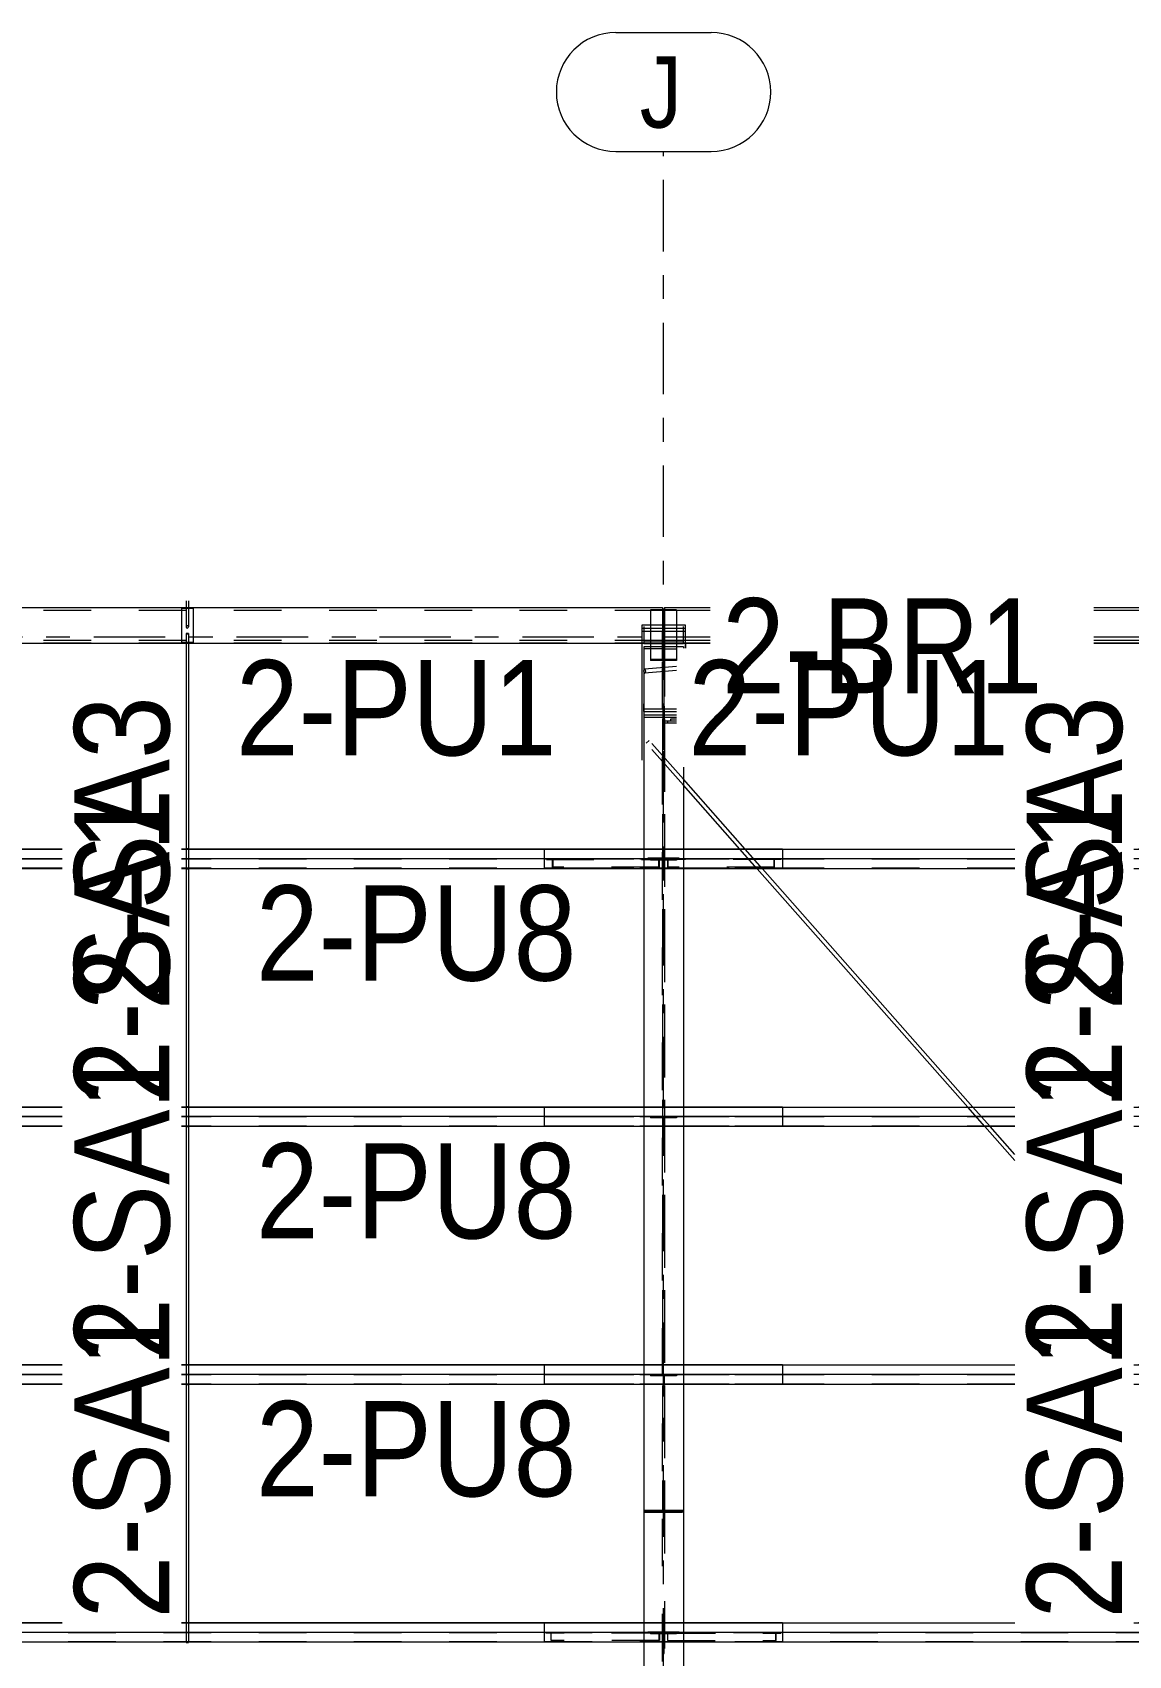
# Model space of a CAD drawing. Header units: millimetres. Extents: x -56 to 1115, y -311 to 509.
# Drawn here: x 530.8 to 576.8, y 49.1 to 117.3 of the extents above; entities that cross this region are included whole.
import ezdxf

# ---------------------------------------------------------------- set-up
doc = ezdxf.new("R2010")
doc.units = ezdxf.units.MM
for name, pattern in [('XKITLINE00', [0]), ('XKITLINE02', [4, 2, -2]), ('XKITLINE03', [6, 3, -1, 1, -1])]:
    doc.linetypes.add(name, pattern=pattern)
for name, color, linetype, lineweight in [('Part', 2, 'Continuous', 0), ('PartMark', 7, 'Continuous', 0), ('S-grid', 1, 'Continuous', 0)]:
    doc.layers.add(name, color=color, linetype=linetype, lineweight=lineweight)
doc.styles.add('ARIAL', font='ARIAL.TTF')

# ---------------------------------------------------------------- blocks, each defined once
blk = doc.blocks.new('*A212')
at = {"layer": 'S-grid', "color": 1, "linetype": 'XKITLINE03', "lineweight": 0}
for p, q in [((335.365, 91.875), (559.246, 91.875)), ((575.365, 91.875), (678.742, 91.875))]:
    blk.add_line(p, q, dxfattribs=at)
blk = doc.blocks.new('*A214')
at = {"layer": 'Part', "color": 2, "linetype": 'XKITLINE00', "lineweight": 0}
for p, q in [((492.292, 82.14), (492.292, 82.958)), ((492.292, 82.958), (512.042, 82.958)), ((512.042, 82.943), (492.292, 82.943)), ((512.042, 82.557), (492.292, 82.557)), ((517.042, 82.958), (517.242, 82.958)), ((517.242, 82.943), (517.042, 82.943)), ((532.042, 82.557), (517.042, 82.557)), ((532.042, 82.958), (517.341, 82.958)), ((532.042, 82.943), (517.341, 82.943)), ((532.042, 82.958), (532.042, 82.958)), ((532.042, 82.943), (532.042, 82.943)), ((532.042, 82.557), (532.042, 82.557)), ((537.242, 82.958), (537.042, 82.958)), ((537.242, 82.943), (537.042, 82.943)), ((562.292, 82.557), (537.042, 82.557)), ((562.292, 82.958), (537.341, 82.958)), ((562.292, 82.943), (537.341, 82.943)), ((562.292, 82.958), (562.292, 82.14)), ((512.042, 82.14), (492.292, 82.14)), ((512.042, 82.14), (512.042, 82.14)), ((532.042, 82.14), (517.042, 82.14)), ((532.042, 82.14), (532.042, 82.14)), ((562.292, 82.14), (537.042, 82.14))]:
    blk.add_line(p, q, dxfattribs=at)
at = {"layer": 'Part', "color": 7, "linetype": 'XKITLINE02', "lineweight": 0}
for p, q in [((512.042, 82.542), (492.292, 82.542)), ((532.042, 82.542), (517.042, 82.542)), ((517.341, 82.958), (517.242, 82.958)), ((517.341, 82.943), (517.242, 82.943)), ((532.042, 82.542), (532.042, 82.542)), ((562.292, 82.542), (537.042, 82.542)), ((537.341, 82.958), (537.242, 82.958)), ((537.341, 82.943), (537.242, 82.943)), ((512.042, 82.155), (492.292, 82.155)), ((512.042, 82.155), (512.042, 82.155)), ((532.042, 82.155), (517.042, 82.155)), ((532.042, 82.155), (532.042, 82.155)), ((562.292, 82.155), (537.042, 82.155))]:
    blk.add_line(p, q, dxfattribs=at)
blk = doc.blocks.new('*A215')
at = {"layer": 'Part', "color": 2, "linetype": 'XKITLINE00', "lineweight": 0}
for p, q in [((492.292, 71.307), (492.292, 72.125)), ((492.292, 72.125), (512.042, 72.125)), ((512.042, 72.11), (492.292, 72.11)), ((512.042, 71.723), (492.292, 71.723)), ((512.042, 72.125), (512.042, 72.125)), ((512.042, 72.11), (512.042, 72.11)), ((512.042, 71.723), (512.042, 71.723)), ((517.042, 72.125), (517.242, 72.125)), ((517.242, 72.11), (517.042, 72.11)), ((532.042, 71.723), (517.042, 71.723)), ((532.042, 72.125), (517.341, 72.125)), ((532.042, 72.11), (517.341, 72.11)), ((537.242, 72.125), (537.042, 72.125)), ((537.042, 72.125), (537.042, 72.125)), ((537.242, 72.11), (537.042, 72.11)), ((537.042, 72.11), (537.042, 72.11)), ((562.292, 71.723), (537.042, 71.723)), ((562.292, 72.125), (537.341, 72.125)), ((562.292, 72.11), (537.341, 72.11)), ((562.292, 72.125), (562.292, 71.307)), ((512.042, 71.307), (492.292, 71.307)), ((512.042, 71.307), (512.042, 71.307)), ((532.042, 71.307), (517.042, 71.307)), ((562.292, 71.307), (537.042, 71.307))]:
    blk.add_line(p, q, dxfattribs=at)
at = {"layer": 'Part', "color": 7, "linetype": 'XKITLINE02', "lineweight": 0}
for p, q in [((512.042, 71.708), (492.292, 71.708)), ((512.042, 71.708), (512.042, 71.708)), ((532.042, 71.708), (517.042, 71.708)), ((517.341, 72.125), (517.242, 72.125)), ((517.341, 72.11), (517.242, 72.11)), ((562.292, 71.708), (537.042, 71.708)), ((537.341, 72.125), (537.242, 72.125)), ((537.341, 72.11), (537.242, 72.11)), ((512.042, 71.322), (492.292, 71.322)), ((512.042, 71.322), (512.042, 71.322)), ((532.042, 71.322), (517.042, 71.322)), ((562.292, 71.322), (537.042, 71.322))]:
    blk.add_line(p, q, dxfattribs=at)
blk = doc.blocks.new('*A216')
at = {"layer": 'Part', "color": 2, "linetype": 'XKITLINE00', "lineweight": 0}
for p, q in [((492.292, 49.64), (492.292, 50.458)), ((492.292, 50.458), (512.042, 50.458)), ((512.042, 50.443), (492.292, 50.443)), ((562.292, 50.057), (492.292, 50.057)), ((517.042, 50.458), (517.242, 50.458)), ((517.242, 50.443), (517.042, 50.443)), ((532.042, 50.458), (517.341, 50.458)), ((532.042, 50.443), (517.341, 50.443)), ((537.242, 50.458), (537.042, 50.458)), ((537.242, 50.443), (537.042, 50.443)), ((562.292, 50.458), (537.341, 50.458)), ((562.292, 50.443), (537.341, 50.443)), ((562.292, 50.458), (562.292, 49.64)), ((562.292, 49.64), (492.292, 49.64))]:
    blk.add_line(p, q, dxfattribs=at)
at = {"layer": 'Part', "color": 7, "linetype": 'XKITLINE02', "lineweight": 0}
for p, q in [((562.292, 50.042), (492.292, 50.042)), ((517.341, 50.458), (517.242, 50.458)), ((517.341, 50.443), (517.242, 50.443)), ((537.341, 50.458), (537.242, 50.458)), ((537.341, 50.443), (537.242, 50.443)), ((562.292, 49.655), (492.292, 49.655))]:
    blk.add_line(p, q, dxfattribs=at)
blk = doc.blocks.new('*A217')
at = {"layer": 'Part', "color": 2, "linetype": 'XKITLINE00', "lineweight": 0}
for p, q in [((492.292, 60.473), (492.292, 61.292)), ((492.292, 61.292), (512.042, 61.292)), ((512.042, 61.277), (492.292, 61.277)), ((512.042, 60.89), (492.292, 60.89)), ((512.042, 61.292), (512.042, 61.292)), ((512.042, 61.277), (512.042, 61.277)), ((517.042, 61.292), (517.242, 61.292)), ((517.242, 61.277), (517.042, 61.277)), ((532.042, 60.89), (517.042, 60.89)), ((532.042, 61.292), (517.341, 61.292)), ((532.042, 61.277), (517.341, 61.277)), ((532.042, 61.292), (532.042, 61.292)), ((532.042, 61.277), (532.042, 61.277)), ((537.242, 61.292), (537.042, 61.292)), ((537.242, 61.277), (537.042, 61.277)), ((562.292, 60.89), (537.042, 60.89)), ((562.292, 61.292), (537.341, 61.292)), ((562.292, 61.277), (537.341, 61.277)), ((562.292, 61.292), (562.292, 60.473)), ((512.042, 60.473), (492.292, 60.473)), ((532.042, 60.473), (517.042, 60.473)), ((562.292, 60.473), (537.042, 60.473))]:
    blk.add_line(p, q, dxfattribs=at)
at = {"layer": 'Part', "color": 7, "linetype": 'XKITLINE02', "lineweight": 0}
for p, q in [((512.042, 60.875), (492.292, 60.875)), ((532.042, 60.875), (517.042, 60.875)), ((517.341, 61.292), (517.242, 61.292)), ((517.341, 61.277), (517.242, 61.277)), ((562.292, 60.875), (537.042, 60.875)), ((537.341, 61.292), (537.242, 61.292)), ((537.341, 61.277), (537.242, 61.277)), ((512.042, 60.488), (492.292, 60.488)), ((532.042, 60.488), (517.042, 60.488)), ((562.292, 60.488), (537.042, 60.488))]:
    blk.add_line(p, q, dxfattribs=at)
blk = doc.blocks.new('*A218')
at = {"layer": 'Part', "color": 2, "linetype": 'XKITLINE00', "lineweight": 0}
for p, q in [((497.333, 93.117), (497.333, 93.017)), ((497.333, 93.117), (557.25, 93.117)), ((557.25, 93.117), (557.25, 93.017)), ((556.75, 91.601), (497.833, 91.601))]:
    blk.add_line(p, q, dxfattribs=at)
at = {"layer": 'Part', "color": 7, "linetype": 'XKITLINE02', "lineweight": 0}
for p, q in [((557.25, 93.102), (497.333, 93.102)), ((497.333, 93.017), (497.333, 91.601)), ((557.25, 92.992), (497.333, 92.992)), ((557.25, 93.017), (557.25, 91.601)), ((557.25, 91.726), (497.333, 91.726)), ((557.25, 91.616), (497.333, 91.616)), ((497.833, 91.601), (497.333, 91.601)), ((557.25, 91.601), (556.75, 91.601))]:
    blk.add_line(p, q, dxfattribs=at)
blk = doc.blocks.new('*A330')
at = {"layer": 'Part', "color": 2, "linetype": 'XKITLINE00', "lineweight": 0}
for p, q in [((537.242, 93.387), (537.242, 93.117)), ((537.341, 93.398), (537.341, 93.117)), ((537.253, 92.331), (537.252, 92.329)), ((537.286, 92.349), (537.253, 92.331)), ((537.323, 92.339), (537.286, 92.349)), ((537.328, 92.329), (537.323, 92.339))]:
    blk.add_line(p, q, dxfattribs=at)
at = {"layer": 'Part', "color": 7, "linetype": 'XKITLINE02', "lineweight": 0}
for p, q in [((537.242, 93.117), (537.242, 92.295)), ((537.341, 93.117), (537.341, 92.305)), ((537.252, 92.329), (537.242, 92.295)), ((537.242, 92.295), (537.26, 92.261)), ((537.26, 92.261), (537.297, 92.251)), ((537.297, 92.251), (537.331, 92.269)), ((537.341, 92.305), (537.328, 92.329)), ((537.331, 92.269), (537.341, 92.305))]:
    blk.add_line(p, q, dxfattribs=at)
blk = doc.blocks.new('*A584')
at = {"layer": 'Part', "color": 2, "linetype": 'XKITLINE00', "lineweight": 0}
for p, q in [((537.26, 82.968), (537.242, 82.965)), ((537.242, 82.965), (537.242, 82.557)), ((537.242, 82.965), (537.253, 82.963)), ((537.253, 82.963), (537.286, 82.961)), ((537.297, 82.968), (537.26, 82.968)), ((537.286, 82.961), (537.323, 82.962)), ((537.331, 82.967), (537.297, 82.968)), ((537.323, 82.962), (537.341, 82.964)), ((537.341, 82.964), (537.331, 82.967)), ((537.341, 82.964), (537.341, 82.557)), ((537.242, 82.14), (537.242, 72.132)), ((537.341, 82.14), (537.341, 72.131))]:
    blk.add_line(p, q, dxfattribs=at)
at = {"layer": 'Part', "color": 7, "linetype": 'XKITLINE02', "lineweight": 0}
for p, q in [((537.242, 82.557), (537.242, 82.14)), ((537.341, 82.557), (537.341, 82.14)), ((537.242, 72.132), (537.242, 71.301)), ((537.341, 72.131), (537.341, 71.3)), ((537.242, 71.301), (537.26, 71.303)), ((537.253, 71.298), (537.242, 71.301)), ((537.286, 71.297), (537.253, 71.298)), ((537.26, 71.303), (537.297, 71.304)), ((537.323, 71.297), (537.286, 71.297)), ((537.297, 71.304), (537.331, 71.302)), ((537.341, 71.3), (537.323, 71.297)), ((537.331, 71.302), (537.341, 71.3))]:
    blk.add_line(p, q, dxfattribs=at)
blk = doc.blocks.new('*A585')
at = {"layer": 'Part', "color": 2, "linetype": 'XKITLINE00', "lineweight": 0}
for p, q in [((537.26, 72.134), (537.242, 72.132)), ((537.242, 72.132), (537.242, 71.723)), ((537.242, 72.132), (537.253, 72.129)), ((537.253, 72.129), (537.286, 72.128)), ((537.297, 72.135), (537.26, 72.134)), ((537.286, 72.128), (537.323, 72.129)), ((537.331, 72.134), (537.297, 72.135)), ((537.323, 72.129), (537.341, 72.131)), ((537.341, 72.131), (537.331, 72.134)), ((537.341, 72.131), (537.341, 71.723)), ((537.242, 71.307), (537.242, 61.299)), ((537.341, 71.307), (537.341, 61.298))]:
    blk.add_line(p, q, dxfattribs=at)
at = {"layer": 'Part', "color": 7, "linetype": 'XKITLINE02', "lineweight": 0}
for p, q in [((537.242, 71.723), (537.242, 71.307)), ((537.341, 71.723), (537.341, 71.307)), ((537.242, 61.299), (537.242, 60.467)), ((537.341, 61.298), (537.341, 60.466)), ((537.242, 60.467), (537.26, 60.47)), ((537.253, 60.465), (537.242, 60.467)), ((537.286, 60.463), (537.253, 60.465)), ((537.26, 60.47), (537.297, 60.47)), ((537.323, 60.464), (537.286, 60.463)), ((537.297, 60.47), (537.331, 60.469)), ((537.341, 60.466), (537.323, 60.464)), ((537.331, 60.469), (537.341, 60.466))]:
    blk.add_line(p, q, dxfattribs=at)
blk = doc.blocks.new('*A586')
at = {"layer": 'Part', "color": 2, "linetype": 'XKITLINE00', "lineweight": 0}
for p, q in [((537.26, 61.301), (537.242, 61.299)), ((537.242, 61.299), (537.242, 60.89)), ((537.242, 61.299), (537.253, 61.296)), ((537.253, 61.296), (537.286, 61.295)), ((537.297, 61.302), (537.26, 61.301)), ((537.286, 61.295), (537.323, 61.295)), ((537.331, 61.3), (537.297, 61.302)), ((537.323, 61.295), (537.341, 61.298)), ((537.341, 61.298), (537.331, 61.3)), ((537.341, 61.298), (537.341, 60.89)), ((537.242, 60.473), (537.242, 50.057)), ((537.341, 60.473), (537.341, 50.057)), ((537.242, 49.634), (537.242, 49.64)), ((537.253, 49.631), (537.242, 49.634)), ((537.286, 49.63), (537.253, 49.631)), ((537.323, 49.631), (537.286, 49.63)), ((537.341, 49.633), (537.323, 49.631)), ((537.341, 49.633), (537.341, 49.64))]:
    blk.add_line(p, q, dxfattribs=at)
at = {"layer": 'Part', "color": 7, "linetype": 'XKITLINE02', "lineweight": 0}
for p, q in [((537.242, 60.89), (537.242, 60.473)), ((537.341, 60.89), (537.341, 60.473)), ((537.242, 50.057), (537.242, 49.64)), ((537.341, 50.057), (537.341, 49.64)), ((537.242, 49.634), (537.26, 49.636)), ((537.26, 49.636), (537.297, 49.637)), ((537.297, 49.637), (537.331, 49.636)), ((537.331, 49.636), (537.341, 49.633))]:
    blk.add_line(p, q, dxfattribs=at)
blk = doc.blocks.new('*A600')
at = {"layer": 'Part', "color": 7, "linetype": 'XKITLINE02', "lineweight": 0}
for p, q in [((537.26, 92.019), (537.242, 92.016)), ((537.242, 92.016), (537.242, 91.601)), ((537.242, 92.016), (537.253, 92.012)), ((537.253, 92.012), (537.286, 92.01)), ((537.297, 92.02), (537.26, 92.019)), ((537.286, 92.01), (537.323, 92.011)), ((537.331, 92.018), (537.297, 92.02)), ((537.323, 92.011), (537.341, 92.015)), ((537.341, 92.015), (537.331, 92.018)), ((537.341, 92.015), (537.341, 91.601)), ((537.242, 82.965), (537.242, 82.135)), ((537.341, 82.964), (537.341, 82.134)), ((537.242, 82.135), (537.26, 82.139)), ((537.253, 82.131), (537.242, 82.135)), ((537.286, 82.13), (537.253, 82.131)), ((537.26, 82.139), (537.297, 82.14)), ((537.323, 82.131), (537.286, 82.13)), ((537.297, 82.14), (537.331, 82.138)), ((537.341, 82.134), (537.323, 82.131)), ((537.331, 82.138), (537.341, 82.134))]:
    blk.add_line(p, q, dxfattribs=at)
at = {"layer": 'Part', "color": 2, "linetype": 'XKITLINE00', "lineweight": 0}
for p, q in [((537.242, 91.601), (537.242, 82.965)), ((537.341, 91.601), (537.341, 82.964))]:
    blk.add_line(p, q, dxfattribs=at)
blk = doc.blocks.new('*A601')
at = {"layer": 'Part', "color": 7, "linetype": 'XKITLINE02', "lineweight": 0}
for p, q in [((537.542, 93.076), (537.042, 93.076)), ((537.042, 93.076), (537.042, 91.642)), ((537.542, 93.076), (537.542, 91.642)), ((537.542, 91.642), (537.042, 91.642))]:
    blk.add_line(p, q, dxfattribs=at)
blk = doc.blocks.new('*A848')
at = {"layer": 'S-grid', "color": 1, "linetype": 'XKITLINE03', "lineweight": 0}
blk.add_line((557.292, -5.925), (557.292, 112.27), dxfattribs=at)
at = {"layer": 'S-grid', "color": 3, "style": 'ARIAL', "width": 0.85}
blk.add_text('J', height=3, dxfattribs=at).set_placement((556.291, 113.27))
blk = doc.blocks.new('*A850')
at = {"layer": 'Part', "color": 2, "linetype": 'XKITLINE00', "lineweight": 0}
for p, q in [((552.292, 82.14), (552.292, 82.958)), ((552.292, 82.958), (572.042, 82.958)), ((572.042, 82.943), (552.292, 82.943)), ((572.042, 82.557), (552.292, 82.557)), ((572.042, 82.958), (572.042, 82.958)), ((572.042, 82.943), (572.042, 82.943)), ((572.042, 82.557), (572.042, 82.557)), ((577.042, 82.958), (577.242, 82.958)), ((577.242, 82.943), (577.042, 82.943)), ((592.042, 82.557), (577.042, 82.557)), ((592.042, 82.958), (577.341, 82.958)), ((592.042, 82.943), (577.341, 82.943)), ((592.042, 82.958), (592.042, 82.958)), ((592.042, 82.943), (592.042, 82.943)), ((592.042, 82.557), (592.042, 82.557)), ((597.242, 82.958), (597.042, 82.958)), ((597.242, 82.943), (597.042, 82.943)), ((622.292, 82.557), (597.042, 82.557)), ((622.292, 82.958), (597.341, 82.958)), ((622.292, 82.943), (597.341, 82.943)), ((622.292, 82.958), (622.292, 82.14)), ((572.042, 82.14), (552.292, 82.14)), ((572.042, 82.14), (572.042, 82.14)), ((592.042, 82.14), (577.042, 82.14)), ((592.042, 82.14), (592.042, 82.14)), ((622.292, 82.14), (597.042, 82.14))]:
    blk.add_line(p, q, dxfattribs=at)
at = {"layer": 'Part', "color": 7, "linetype": 'XKITLINE02', "lineweight": 0}
for p, q in [((572.042, 82.542), (552.292, 82.542)), ((572.042, 82.542), (572.042, 82.542)), ((592.042, 82.542), (577.042, 82.542)), ((577.341, 82.958), (577.242, 82.958)), ((577.341, 82.943), (577.242, 82.943)), ((592.042, 82.542), (592.042, 82.542)), ((622.292, 82.542), (597.042, 82.542)), ((597.341, 82.958), (597.242, 82.958)), ((597.341, 82.943), (597.242, 82.943)), ((572.042, 82.155), (552.292, 82.155)), ((572.042, 82.155), (572.042, 82.155)), ((592.042, 82.155), (577.042, 82.155)), ((592.042, 82.155), (592.042, 82.155)), ((622.292, 82.155), (597.042, 82.155))]:
    blk.add_line(p, q, dxfattribs=at)
blk = doc.blocks.new('*A852')
at = {"layer": 'Part', "color": 2, "linetype": 'XKITLINE00', "lineweight": 0}
for p, q in [((552.292, 71.307), (552.292, 72.125)), ((552.292, 72.125), (572.042, 72.125)), ((572.042, 72.11), (552.292, 72.11)), ((572.042, 71.723), (552.292, 71.723)), ((577.042, 72.125), (577.042, 72.125)), ((577.042, 72.125), (577.242, 72.125)), ((577.242, 72.11), (577.042, 72.11)), ((577.042, 72.11), (577.042, 72.11)), ((592.042, 71.723), (577.042, 71.723)), ((592.042, 72.125), (577.341, 72.125)), ((592.042, 72.11), (577.341, 72.11)), ((597.242, 72.125), (597.042, 72.125)), ((597.042, 72.125), (597.042, 72.125)), ((597.242, 72.11), (597.042, 72.11)), ((597.042, 72.11), (597.042, 72.11)), ((622.292, 71.723), (597.042, 71.723)), ((622.292, 72.125), (597.341, 72.125)), ((622.292, 72.11), (597.341, 72.11)), ((622.292, 72.125), (622.292, 71.307)), ((572.042, 71.307), (552.292, 71.307)), ((592.042, 71.307), (577.042, 71.307)), ((622.292, 71.307), (597.042, 71.307))]:
    blk.add_line(p, q, dxfattribs=at)
at = {"layer": 'Part', "color": 7, "linetype": 'XKITLINE02', "lineweight": 0}
for p, q in [((572.042, 71.708), (552.292, 71.708)), ((592.042, 71.708), (577.042, 71.708)), ((577.341, 72.125), (577.242, 72.125)), ((577.341, 72.11), (577.242, 72.11)), ((622.292, 71.708), (597.042, 71.708)), ((597.341, 72.125), (597.242, 72.125)), ((597.341, 72.11), (597.242, 72.11)), ((572.042, 71.322), (552.292, 71.322)), ((592.042, 71.322), (577.042, 71.322)), ((622.292, 71.322), (597.042, 71.322))]:
    blk.add_line(p, q, dxfattribs=at)
blk = doc.blocks.new('*A855')
at = {"layer": 'Part', "color": 2, "linetype": 'XKITLINE00', "lineweight": 0}
for p, q in [((552.292, 49.64), (552.292, 50.458)), ((552.292, 50.458), (572.042, 50.458)), ((572.042, 50.443), (552.292, 50.443)), ((622.292, 50.057), (552.292, 50.057)), ((577.042, 50.458), (577.242, 50.458)), ((577.242, 50.443), (577.042, 50.443)), ((592.042, 50.458), (577.341, 50.458)), ((592.042, 50.443), (577.341, 50.443)), ((597.242, 50.458), (597.042, 50.458)), ((597.242, 50.443), (597.042, 50.443)), ((622.292, 50.458), (597.341, 50.458)), ((622.292, 50.443), (597.341, 50.443)), ((622.292, 50.458), (622.292, 49.64)), ((622.292, 49.64), (552.292, 49.64))]:
    blk.add_line(p, q, dxfattribs=at)
at = {"layer": 'Part', "color": 7, "linetype": 'XKITLINE02', "lineweight": 0}
for p, q in [((622.292, 50.042), (552.292, 50.042)), ((577.341, 50.458), (577.242, 50.458)), ((577.341, 50.443), (577.242, 50.443)), ((597.341, 50.458), (597.242, 50.458)), ((597.341, 50.443), (597.242, 50.443)), ((622.292, 49.655), (552.292, 49.655))]:
    blk.add_line(p, q, dxfattribs=at)
blk = doc.blocks.new('*A857')
at = {"layer": 'Part', "color": 2, "linetype": 'XKITLINE00', "lineweight": 0}
for p, q in [((552.292, 60.473), (552.292, 61.292)), ((552.292, 61.292), (572.042, 61.292)), ((572.042, 61.277), (552.292, 61.277)), ((572.042, 60.89), (552.292, 60.89)), ((572.042, 61.292), (572.042, 61.292)), ((572.042, 61.277), (572.042, 61.277)), ((577.042, 61.292), (577.242, 61.292)), ((577.242, 61.277), (577.042, 61.277)), ((592.042, 60.89), (577.042, 60.89)), ((592.042, 61.292), (577.341, 61.292)), ((592.042, 61.277), (577.341, 61.277)), ((592.042, 61.292), (592.042, 61.292)), ((592.042, 61.277), (592.042, 61.277)), ((597.242, 61.292), (597.042, 61.292)), ((597.242, 61.277), (597.042, 61.277)), ((622.292, 60.89), (597.042, 60.89)), ((622.292, 61.292), (597.341, 61.292)), ((622.292, 61.277), (597.341, 61.277)), ((622.292, 61.292), (622.292, 60.473)), ((572.042, 60.473), (552.292, 60.473)), ((592.042, 60.473), (577.042, 60.473)), ((622.292, 60.473), (597.042, 60.473))]:
    blk.add_line(p, q, dxfattribs=at)
at = {"layer": 'Part', "color": 7, "linetype": 'XKITLINE02', "lineweight": 0}
for p, q in [((572.042, 60.875), (552.292, 60.875)), ((592.042, 60.875), (577.042, 60.875)), ((577.341, 61.292), (577.242, 61.292)), ((577.341, 61.277), (577.242, 61.277)), ((622.292, 60.875), (597.042, 60.875)), ((597.341, 61.292), (597.242, 61.292)), ((597.341, 61.277), (597.242, 61.277)), ((572.042, 60.488), (552.292, 60.488)), ((592.042, 60.488), (577.042, 60.488)), ((622.292, 60.488), (597.042, 60.488))]:
    blk.add_line(p, q, dxfattribs=at)
blk = doc.blocks.new('*A863')
at = {"layer": 'Part', "color": 2, "linetype": 'XKITLINE00', "lineweight": 0}
for p, q in [((557.333, 93.117), (557.333, 93.017)), ((557.333, 93.117), (559.246, 93.117)), ((575.365, 93.117), (617.25, 93.117)), ((617.25, 93.117), (617.25, 93.017)), ((559.246, 91.601), (557.833, 91.601)), ((616.75, 91.601), (575.365, 91.601))]:
    blk.add_line(p, q, dxfattribs=at)
at = {"layer": 'Part', "color": 7, "linetype": 'XKITLINE02', "lineweight": 0}
for p, q in [((559.246, 93.102), (557.333, 93.102)), ((557.333, 93.017), (557.333, 91.601)), ((559.246, 92.992), (557.333, 92.992)), ((617.25, 93.102), (575.365, 93.102)), ((617.25, 92.992), (575.365, 92.992)), ((617.25, 93.017), (617.25, 91.601)), ((559.246, 91.726), (557.333, 91.726)), ((559.246, 91.616), (557.333, 91.616)), ((557.833, 91.601), (557.333, 91.601)), ((617.25, 91.726), (575.365, 91.726)), ((617.25, 91.616), (575.365, 91.616)), ((617.25, 91.601), (616.75, 91.601))]:
    blk.add_line(p, q, dxfattribs=at)
blk = doc.blocks.new('*A876')
at = {"layer": 'Part', "color": 7, "linetype": 'XKITLINE02', "lineweight": 0}
for p, q in [((556.459, 90.505), (556.444, 90.449)), ((556.444, 90.449), (556.459, 90.388)), ((556.495, 90.525), (556.459, 90.505)), ((556.459, 90.388), (556.495, 90.359)), ((557.833, 90.631), (556.495, 90.525)), ((556.53, 90.495), (556.495, 90.525)), ((557.833, 90.465), (556.495, 90.359)), ((556.495, 90.359), (556.53, 90.378)), ((556.545, 90.435), (556.53, 90.495)), ((556.53, 90.378), (556.545, 90.435))]:
    blk.add_line(p, q, dxfattribs=at)
blk = doc.blocks.new('*A877')
at = {"layer": 'Part', "color": 7, "linetype": 'XKITLINE02', "lineweight": 0}
for p, q in [((556.567, 87.413), (556.692, 87.523)), ((558.125, 85.649), (556.567, 87.413)), ((558.125, 85.901), (556.692, 87.523)), ((561.223, 82.14), (560.5, 82.958)), ((561.445, 82.14), (560.723, 82.958)), ((570.788, 71.307), (570.065, 72.125)), ((571.01, 71.307), (570.287, 72.125))]:
    blk.add_line(p, q, dxfattribs=at)
at = {"layer": 'Part', "color": 2, "linetype": 'XKITLINE00', "lineweight": 0}
for p, q in [((560.723, 82.958), (558.125, 85.901)), ((560.5, 82.958), (558.125, 85.649)), ((570.065, 72.125), (561.223, 82.14)), ((570.287, 72.125), (561.445, 82.14)), ((572.042, 69.886), (570.788, 71.307)), ((572.042, 70.138), (571.01, 71.307))]:
    blk.add_line(p, q, dxfattribs=at)
blk = doc.blocks.new('*A882')
at = {"layer": 'Part', "color": 7, "linetype": 'XKITLINE02', "lineweight": 0}
for p, q in [((556.458, 92.314), (556.458, 91.606)), ((557.258, 92.206), (557.258, 88.842)), ((557.325, 88.842), (557.325, 92.206)), ((558.125, 91.606), (558.125, 92.314)), ((558.125, 91.702), (556.458, 91.702)), ((556.458, 91.606), (557.258, 91.606)), ((557.325, 91.606), (558.125, 91.606)), ((556.458, 88.746), (556.458, 89.072)), ((557.258, 88.842), (556.458, 88.842)), ((556.458, 88.746), (557.833, 88.746)), ((557.833, 88.842), (557.325, 88.842))]:
    blk.add_line(p, q, dxfattribs=at)
blk = doc.blocks.new('*A883')
at = {"layer": 'Part', "color": 2, "linetype": 'XKITLINE00', "lineweight": 0}
for p, q in [((556.458, 91.465), (556.458, 82.958)), ((556.75, 91.465), (556.458, 91.465)), ((558.125, 91.465), (557.833, 91.465)), ((558.125, 91.465), (558.125, 91.401)), ((558.125, 86.401), (558.125, 82.958)), ((556.458, 82.14), (556.458, 72.125)), ((558.125, 82.14), (558.125, 72.125)), ((556.458, 71.307), (556.458, 61.292)), ((558.125, 71.307), (558.125, 61.292)), ((556.458, 60.473), (556.458, 50.458)), ((558.125, 60.473), (558.125, 50.458)), ((556.458, 49.64), (556.458, 16.833)), ((558.125, 49.64), (558.125, 16.833))]:
    blk.add_line(p, q, dxfattribs=at)
at = {"layer": 'Part', "color": 7, "linetype": 'XKITLINE02', "lineweight": 0}
for p, q in [((557.254, 91.373), (556.458, 91.373)), ((557.833, 91.465), (556.75, 91.465)), ((557.254, 16.833), (557.254, 91.373)), ((557.329, 91.373), (557.329, 16.833)), ((557.329, 91.373), (557.833, 91.373)), ((556.458, 88.601), (557.254, 88.601)), ((556.458, 88.509), (557.833, 88.509)), ((557.329, 88.601), (557.833, 88.601)), ((556.458, 82.958), (556.458, 82.14)), ((558.125, 82.958), (558.125, 82.14)), ((556.458, 72.125), (556.458, 71.307)), ((558.125, 72.125), (558.125, 71.307)), ((556.458, 61.292), (556.458, 60.473)), ((558.125, 61.292), (558.125, 60.473)), ((556.458, 50.458), (556.458, 49.64)), ((558.125, 50.458), (558.125, 49.64))]:
    blk.add_line(p, q, dxfattribs=at)
blk = doc.blocks.new('*A885')
at = {"layer": 'Part', "color": 7, "linetype": 'XKITLINE02', "lineweight": 0}
for p, q in [((557.254, 88.432), (557.329, 88.434)), ((557.254, 88.432), (557.254, 55.175)), ((557.254, 88.386), (557.329, 88.386)), ((557.329, 88.434), (557.329, 55.175)), ((556.458, 79.308), (556.458, 55.164)), ((558.125, 79.308), (558.125, 55.164)), ((558.125, 55.175), (556.458, 55.175)), ((556.458, 55.164), (558.125, 55.164))]:
    blk.add_line(p, q, dxfattribs=at)
blk = doc.blocks.new('*A888')
at = {"layer": 'Part', "color": 7, "linetype": 'XKITLINE02', "lineweight": 0}
for p, q in [((557.325, 50.083), (557.95, 50.083)), ((557.325, 50.042), (557.325, 50.083)), ((557.95, 50.042), (557.325, 50.042)), ((557.45, 50.042), (557.45, 50.083)), ((557.95, 50.083), (557.95, 50.042))]:
    blk.add_line(p, q, dxfattribs=at)
blk = doc.blocks.new('*A889')
at = {"layer": 'Part', "color": 7, "linetype": 'XKITLINE02', "lineweight": 0}
for p, q in [((556.633, 50.042), (556.633, 50.083)), ((556.633, 50.083), (557.258, 50.083)), ((557.258, 50.042), (556.633, 50.042)), ((557.133, 50.042), (557.133, 50.083)), ((557.258, 50.083), (557.258, 50.042))]:
    blk.add_line(p, q, dxfattribs=at)
blk = doc.blocks.new('*A897')
at = {"layer": 'Part', "color": 7, "linetype": 'XKITLINE02', "lineweight": 0}
for p, q in [((557.258, 88.963), (557.258, 87.127)), ((557.325, 88.759), (557.258, 88.759)), ((557.258, 88.67), (557.325, 88.67)), ((557.325, 88.963), (557.325, 87.127))]:
    blk.add_line(p, q, dxfattribs=at)
blk = doc.blocks.new('*A898')
at = {"layer": 'Part', "color": 7, "linetype": 'XKITLINE02', "lineweight": 0}
for p, q in [((562.212, 82.542), (557.471, 82.542)), ((557.471, 82.208), (557.471, 82.542)), ((557.485, 82.208), (557.485, 82.525)), ((562.212, 82.525), (557.485, 82.525)), ((561.934, 82.208), (561.934, 82.542)), ((561.948, 82.208), (561.948, 82.525)), ((562.212, 82.542), (562.212, 82.525)), ((561.948, 82.208), (557.471, 82.208))]:
    blk.add_line(p, q, dxfattribs=at)
blk = doc.blocks.new('*A899')
at = {"layer": 'Part', "color": 7, "linetype": 'XKITLINE02', "lineweight": 0}
for p, q in [((552.371, 82.542), (557.112, 82.542)), ((552.371, 82.542), (552.371, 82.525)), ((552.371, 82.525), (557.098, 82.525)), ((552.635, 82.208), (552.635, 82.525)), ((552.649, 82.542), (552.649, 82.208)), ((557.098, 82.208), (557.098, 82.525)), ((557.112, 82.542), (557.112, 82.208)), ((557.112, 82.208), (552.635, 82.208))]:
    blk.add_line(p, q, dxfattribs=at)
blk = doc.blocks.new('*A900')
at = {"layer": 'Part', "color": 7, "linetype": 'XKITLINE02', "lineweight": 0}
for p, q in [((556.375, 92.368), (556.375, 86.914)), ((558.208, 92.368), (556.375, 92.368)), ((558.208, 92.237), (556.375, 92.237)), ((558.208, 91.401), (558.208, 92.368))]:
    blk.add_line(p, q, dxfattribs=at)
blk = doc.blocks.new('*A901')
at = {"layer": 'Part', "color": 7, "linetype": 'XKITLINE02', "lineweight": 0}
for p, q in [((556.375, 92.237), (556.375, 91.601)), ((558.208, 92.237), (556.375, 92.237)), ((558.208, 92.106), (556.375, 92.106)), ((558.208, 91.601), (558.208, 92.237))]:
    blk.add_line(p, q, dxfattribs=at)
at = {"layer": 'Part', "color": 2, "linetype": 'XKITLINE00', "lineweight": 0}
for p, q in [((556.375, 91.601), (556.375, 86.702)), ((558.208, 91.601), (558.208, 91.401))]:
    blk.add_line(p, q, dxfattribs=at)
blk = doc.blocks.new('*A902')
at = {"layer": 'Part', "color": 7, "linetype": 'XKITLINE02', "lineweight": 0}
for p, q in [((557.258, 82.583), (556.633, 82.583)), ((556.633, 82.542), (556.633, 82.583)), ((557.258, 82.542), (556.633, 82.542)), ((557.258, 82.542), (557.258, 82.583))]:
    blk.add_line(p, q, dxfattribs=at)
blk = doc.blocks.new('*A903')
at = {"layer": 'Part', "color": 7, "linetype": 'XKITLINE02', "lineweight": 0}
for p, q in [((557.325, 82.583), (557.325, 82.542)), ((557.95, 82.583), (557.325, 82.583)), ((557.325, 82.542), (557.95, 82.542)), ((557.95, 82.542), (557.95, 82.583))]:
    blk.add_line(p, q, dxfattribs=at)
blk = doc.blocks.new('*A905')
at = {"layer": 'Part', "color": 7, "linetype": 'XKITLINE02', "lineweight": 0}
for p, q in [((557.579, 88.427), (557.579, 88.344)), ((557.833, 88.427), (557.579, 88.427)), ((557.833, 88.344), (557.579, 88.344))]:
    blk.add_line(p, q, dxfattribs=at)
blk = doc.blocks.new('*A906')
at = {"layer": 'Part', "color": 7, "linetype": 'XKITLINE02', "lineweight": 0}
for p, q in [((557.329, 88.344), (557.329, 88.26)), ((557.833, 88.344), (557.329, 88.344)), ((557.833, 88.26), (557.329, 88.26)), ((557.454, 88.344), (557.454, 88.26))]:
    blk.add_line(p, q, dxfattribs=at)
blk = doc.blocks.new('*A914')
at = {"layer": 'Part', "color": 7, "linetype": 'XKITLINE02', "lineweight": 0}
for p, q in [((557.271, 50), (557.271, 49.64)), ((557.271, 50), (557.312, 50)), ((557.271, 50), (557.312, 50)), ((557.312, 50), (557.312, 49.64))]:
    blk.add_line(p, q, dxfattribs=at)
at = {"layer": 'Part', "color": 2, "linetype": 'XKITLINE00', "lineweight": 0}
for p, q in [((557.271, 49.64), (557.271, 49.167)), ((557.271, 49.167), (557.312, 49.167)), ((557.312, 49.167), (557.312, 49.64))]:
    blk.add_line(p, q, dxfattribs=at)
blk = doc.blocks.new('*A915')
at = {"layer": 'Part', "color": 7, "linetype": 'XKITLINE02', "lineweight": 0}
for p, q in [((557.833, 50.042), (556.75, 50.042)), ((556.75, 50.042), (556.75, 50)), ((557.833, 50), (556.75, 50)), ((557.833, 50.042), (557.833, 50))]:
    blk.add_line(p, q, dxfattribs=at)
blk = doc.blocks.new('*A916')
at = {"layer": 'Part', "color": 7, "linetype": 'XKITLINE02', "lineweight": 0}
for p, q in [((557.125, 50.042), (552.358, 50.042)), ((552.358, 50.042), (552.358, 50.025)), ((557.114, 50.025), (552.358, 50.025)), ((552.567, 49.708), (552.567, 50.025)), ((552.578, 49.708), (552.578, 50.042)), ((556.906, 50.025), (556.906, 50.042)), ((557.114, 49.708), (557.114, 50.025)), ((557.125, 50.042), (557.125, 49.708)), ((557.125, 49.708), (552.567, 49.708))]:
    blk.add_line(p, q, dxfattribs=at)
blk = doc.blocks.new('*A917')
at = {"layer": 'Part', "color": 7, "linetype": 'XKITLINE02', "lineweight": 0}
for p, q in [((562.225, 50.042), (557.458, 50.042)), ((557.458, 50.042), (557.458, 49.708)), ((557.469, 50.025), (562.225, 50.025)), ((557.469, 49.708), (557.469, 50.025)), ((557.678, 50.042), (557.678, 50.025)), ((562.006, 49.708), (562.006, 50.042)), ((562.016, 49.708), (562.016, 50.025)), ((562.225, 50.025), (562.225, 50.042)), ((557.458, 49.708), (562.016, 49.708))]:
    blk.add_line(p, q, dxfattribs=at)
blk = doc.blocks.new('*A918')
at = {"layer": 'S-grid', "color": 1, "linetype": 'XKITLINE00', "lineweight": 0}
for p, q in [((555.291, 117.27), (559.292, 117.27)), ((555.291, 112.27), (559.292, 112.27))]:
    blk.add_line(p, q, dxfattribs=at)
for centre, start, end in [((555.291, 114.77), 90, 270), ((559.292, 114.77), 270, 90)]:
    blk.add_arc(centre, 2.5, start, end, dxfattribs=at)
blk = doc.blocks.new('*A919')
at = {"layer": 'Part', "color": 7, "linetype": 'XKITLINE02', "lineweight": 0}
for p, q in [((557.271, 60.833), (557.271, 60.473)), ((557.271, 60.833), (557.312, 60.833)), ((557.271, 60.833), (557.312, 60.833)), ((557.312, 60.833), (557.312, 60.473))]:
    blk.add_line(p, q, dxfattribs=at)
at = {"layer": 'Part', "color": 2, "linetype": 'XKITLINE00', "lineweight": 0}
for p, q in [((557.271, 60.473), (557.271, 60)), ((557.312, 60), (557.312, 60.473)), ((557.271, 60), (557.312, 60))]:
    blk.add_line(p, q, dxfattribs=at)
blk = doc.blocks.new('*A920')
at = {"layer": 'Part', "color": 7, "linetype": 'XKITLINE02', "lineweight": 0}
for p, q in [((557.833, 71.708), (556.75, 71.708)), ((556.75, 71.708), (556.75, 71.667)), ((557.833, 71.667), (556.75, 71.667)), ((557.833, 71.708), (557.833, 71.667))]:
    blk.add_line(p, q, dxfattribs=at)
blk = doc.blocks.new('*A921')
at = {"layer": 'Part', "color": 7, "linetype": 'XKITLINE02', "lineweight": 0}
for p, q in [((557.271, 71.667), (557.271, 71.307)), ((557.271, 71.667), (557.312, 71.667)), ((557.271, 71.667), (557.312, 71.667)), ((557.312, 71.667), (557.312, 71.307))]:
    blk.add_line(p, q, dxfattribs=at)
at = {"layer": 'Part', "color": 2, "linetype": 'XKITLINE00', "lineweight": 0}
for p, q in [((557.271, 71.307), (557.271, 70.833)), ((557.312, 70.833), (557.312, 71.307)), ((557.271, 70.833), (557.312, 70.833))]:
    blk.add_line(p, q, dxfattribs=at)
blk = doc.blocks.new('*A924')
at = {"layer": 'Part', "color": 7, "linetype": 'XKITLINE02', "lineweight": 0}
for p, q in [((557.833, 60.875), (556.75, 60.875)), ((556.75, 60.875), (556.75, 60.833)), ((557.833, 60.833), (556.75, 60.833)), ((557.833, 60.875), (557.833, 60.833))]:
    blk.add_line(p, q, dxfattribs=at)
blk = doc.blocks.new('*A925')
at = {"layer": 'Part', "color": 7, "linetype": 'XKITLINE02', "lineweight": 0}
for p, q in [((557.329, 55.175), (558.079, 55.175)), ((557.329, 55.092), (557.329, 55.175)), ((558.079, 55.092), (557.329, 55.092)), ((557.454, 55.175), (557.454, 55.092)), ((558.079, 55.175), (558.079, 55.092))]:
    blk.add_line(p, q, dxfattribs=at)
blk = doc.blocks.new('*A926')
at = {"layer": 'Part', "color": 7, "linetype": 'XKITLINE02', "lineweight": 0}
for p, q in [((556.504, 55.175), (557.254, 55.175)), ((556.504, 55.092), (556.504, 55.175)), ((557.254, 55.092), (556.504, 55.092)), ((557.129, 55.175), (557.129, 55.092)), ((557.254, 55.175), (557.254, 55.092))]:
    blk.add_line(p, q, dxfattribs=at)
blk = doc.blocks.new('*A929')
at = {"layer": 'Part', "color": 7, "linetype": 'XKITLINE02', "lineweight": 0}
for p, q in [((557.333, 92.106), (557.25, 92.106)), ((557.25, 92.106), (557.25, 91.542)), ((557.25, 90.934), (557.25, 92.106)), ((557.333, 91.542), (557.333, 92.106)), ((557.333, 92.106), (557.333, 90.934)), ((557.333, 91.542), (557.25, 91.542)), ((557.25, 91.542), (557.25, 91.34)), ((557.333, 91.34), (557.333, 91.542)), ((557.333, 91.34), (557.25, 91.34)), ((557.25, 90.934), (557.25, 91.34)), ((557.333, 90.934), (557.25, 90.934)), ((557.333, 90.934), (557.25, 90.934)), ((557.25, 90.934), (557.25, 90.934)), ((557.333, 90.934), (557.333, 91.34)), ((557.333, 90.934), (557.333, 90.934))]:
    blk.add_line(p, q, dxfattribs=at)
blk = doc.blocks.new('*A930')
at = {"layer": 'Part', "color": 2, "linetype": 'XKITLINE00', "lineweight": 0}
for p, q in [((556.75, 93.017), (557.833, 93.017)), ((556.75, 93.017), (556.75, 90.934)), ((557.833, 93.017), (557.833, 91.401)), ((557.833, 91.401), (557.833, 90.934)), ((557.833, 90.934), (556.75, 90.934)), ((557.833, 90.934), (557.833, 90.934))]:
    blk.add_line(p, q, dxfattribs=at)
at = {"layer": 'Part', "color": 7, "linetype": 'XKITLINE02', "lineweight": 0}
for p, q in [((557.833, 93.017), (556.75, 93.017)), ((556.75, 90.934), (557.833, 90.934)), ((557.833, 90.934), (557.833, 90.934))]:
    blk.add_line(p, q, dxfattribs=at)
blk = doc.blocks.new('*A931')
at = {"layer": 'Part', "color": 2, "linetype": 'XKITLINE00', "lineweight": 0}
for p, q in [((557.833, 90.934), (556.75, 90.934)), ((556.75, 90.934), (556.75, 90.892)), ((557.833, 90.892), (556.75, 90.892)), ((557.833, 90.934), (557.833, 90.892)), ((557.833, 90.934), (557.833, 90.934)), ((557.833, 90.892), (557.833, 90.892))]:
    blk.add_line(p, q, dxfattribs=at)
blk = doc.blocks.new('*A934')
at = {"layer": 'Part', "color": 7, "linetype": 'XKITLINE02', "lineweight": 0}
for p, q in [((557.271, 82.5), (557.271, 82.14)), ((557.271, 82.5), (557.312, 82.5)), ((557.271, 82.5), (557.312, 82.5)), ((557.312, 82.5), (557.312, 82.14))]:
    blk.add_line(p, q, dxfattribs=at)
at = {"layer": 'Part', "color": 2, "linetype": 'XKITLINE00', "lineweight": 0}
for p, q in [((557.271, 82.14), (557.271, 81.667)), ((557.312, 81.667), (557.312, 82.14)), ((557.271, 81.667), (557.312, 81.667))]:
    blk.add_line(p, q, dxfattribs=at)
blk = doc.blocks.new('*A935')
at = {"layer": 'Part', "color": 7, "linetype": 'XKITLINE02', "lineweight": 0}
for p, q in [((557.833, 82.542), (556.75, 82.542)), ((556.75, 82.542), (556.75, 82.5)), ((557.833, 82.542), (557.833, 82.5)), ((557.833, 82.5), (556.75, 82.5))]:
    blk.add_line(p, q, dxfattribs=at)
blk = doc.blocks.new('*A936')
at = {"layer": 'Part', "color": 7, "linetype": 'XKITLINE02', "lineweight": 0}
for p, q in [((557.25, 92.368), (557.25, 91.715)), ((557.333, 92.368), (557.25, 92.368)), ((557.333, 91.715), (557.333, 92.368)), ((557.333, 91.833), (557.25, 91.833)), ((557.25, 91.78), (557.333, 91.78)), ((557.25, 91.715), (557.333, 91.715))]:
    blk.add_line(p, q, dxfattribs=at)
blk = doc.blocks.new('*A2109')
at = {"layer": 'PartMark', "color": 3, "style": 'ARIAL', "width": 0.85}
blk.add_text('2-PU8', height=4, dxfattribs=at).set_placement((540.173, 77.44))
blk = doc.blocks.new('*A2110')
at = {"layer": 'PartMark', "color": 3, "style": 'ARIAL', "width": 0.85}
blk.add_text('2-PU8', height=4, dxfattribs=at).set_placement((540.173, 66.607))
blk = doc.blocks.new('*A2112')
at = {"layer": 'PartMark', "color": 3, "style": 'ARIAL', "width": 0.85}
blk.add_text('2-PU8', height=4, dxfattribs=at).set_placement((540.173, 55.773))
blk = doc.blocks.new('*A2113')
at = {"layer": 'PartMark', "color": 3, "style": 'ARIAL', "width": 0.85}
blk.add_text('2-PU1', height=4, dxfattribs=at).set_placement((539.333, 86.901))
blk = doc.blocks.new('*A2213')
at = {"layer": 'PartMark', "color": 3, "style": 'ARIAL', "width": 0.85}
blk.add_text('2-SA1', height=4, rotation=90.00021, dxfattribs=at).set_placement((536.542, 72.301))
blk = doc.blocks.new('*A2214')
at = {"layer": 'PartMark', "color": 3, "style": 'ARIAL', "width": 0.85}
blk.add_text('2-SA1', height=4, rotation=90.00021, dxfattribs=at).set_placement((536.542, 61.467))
blk = doc.blocks.new('*A2215')
at = {"layer": 'PartMark', "color": 3, "style": 'ARIAL', "width": 0.85}
blk.add_text('2-SA1', height=4, rotation=90.00021, dxfattribs=at).set_placement((536.542, 50.634))
blk = doc.blocks.new('*A2220')
at = {"layer": 'PartMark', "color": 3, "style": 'ARIAL', "width": 0.85}
blk.add_text('2-SA3', height=4, rotation=90.00021, dxfattribs=at).set_placement((536.542, 76.19))
blk = doc.blocks.new('*A2245')
at = {"layer": 'PartMark', "color": 3, "style": 'ARIAL', "width": 0.85}
blk.add_text('2-SA1', height=4, rotation=90.00021, dxfattribs=at).set_placement((576.542, 50.634))
blk = doc.blocks.new('*A2253')
at = {"layer": 'PartMark', "color": 3, "style": 'ARIAL', "width": 0.85}
blk.add_text('2-SA1', height=4, rotation=90.00021, dxfattribs=at).set_placement((576.542, 61.467))
blk = doc.blocks.new('*A2254')
at = {"layer": 'PartMark', "color": 3, "style": 'ARIAL', "width": 0.85}
blk.add_text('2-SA1', height=4, rotation=90.00021, dxfattribs=at).set_placement((576.542, 72.301))
blk = doc.blocks.new('*A2257')
at = {"layer": 'PartMark', "color": 3, "style": 'ARIAL', "width": 0.85}
blk.add_text('2-PU1', height=4, dxfattribs=at).set_placement((558.333, 86.901))
blk = doc.blocks.new('*A2258')
at = {"layer": 'PartMark', "color": 3, "style": 'ARIAL', "width": 0.85}
blk.add_text('2-SA3', height=4, rotation=90.00021, dxfattribs=at).set_placement((576.542, 76.19))
blk = doc.blocks.new('*A2260')
at = {"layer": 'PartMark', "color": 3, "style": 'ARIAL', "width": 0.85}
blk.add_text('2-BR1', height=4, dxfattribs=at).set_placement((559.746, 89.502))

msp = doc.modelspace()

# ---------------------------------------------------------------- block references
at = {"lineweight": 0}
for name in ['*A918', '*A848', '*A212', '*A2260', '*A218', '*A601', '*A330', '*A930', '*A863', '*A900', '*A901', '*A882', '*A936', '*A929', '*A600', '*A883', '*A2113', '*A931', '*A2257', '*A876', '*A2220', '*A897', '*A2258', '*A885', '*A906', '*A905', '*A877', '*A2213', '*A2254', '*A214', '*A584', '*A850', '*A899', '*A902', '*A935', '*A903', '*A898', '*A934', '*A2109', '*A2214', '*A2253', '*A215', '*A585', '*A852', '*A920', '*A921', '*A2110', '*A2215', '*A2245', '*A217', '*A586', '*A857', '*A924', '*A919', '*A2112', '*A926', '*A925', '*A216', '*A855', '*A916', '*A889', '*A915', '*A914', '*A888', '*A917']:
    msp.add_blockref(name, (0, 0), dxfattribs=at)

doc.saveas('drawing.dxf')
